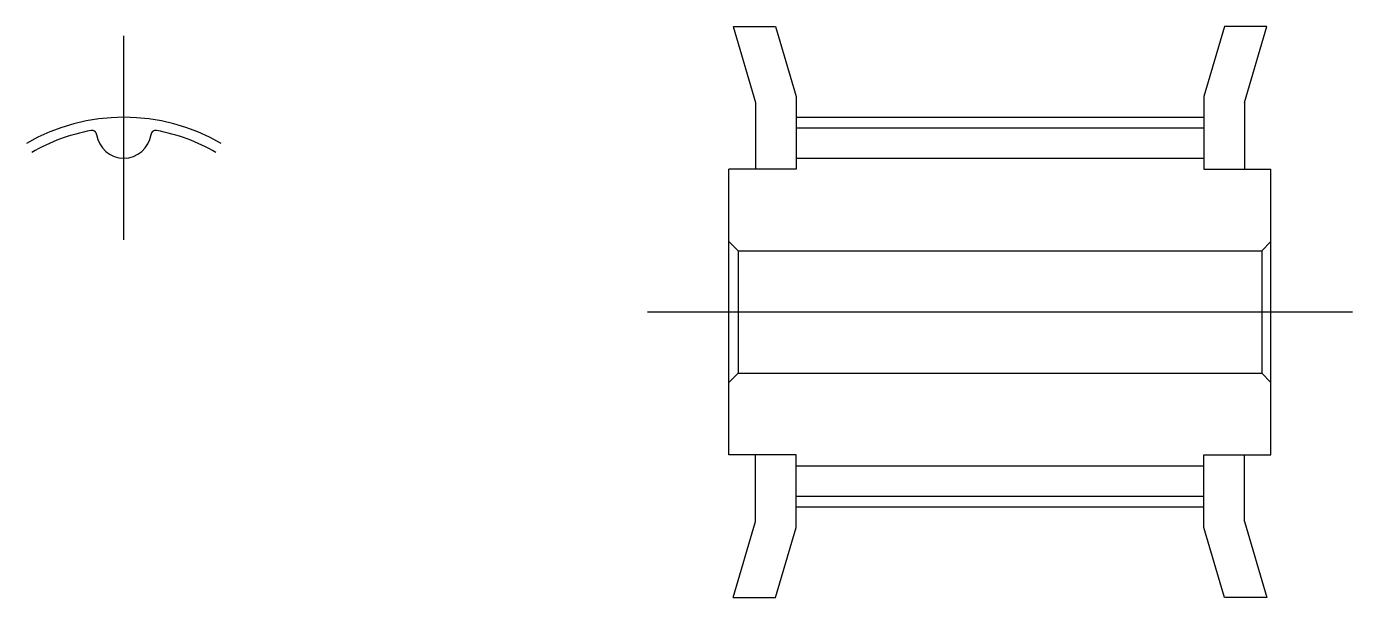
# Model space of a CAD drawing. Extents: x -6.7 to 34.8, y -40.7 to 7.
# Drawn here: x -2.39 to 30.15, y -7 to 7 of the extents above; entities outside this region: 2.
import ezdxf

# ---------------------------------------------------------------- set-up
doc = ezdxf.new("R2010")
doc.units = 0
doc.linetypes.add('CENTER', pattern=[50.8, 31.75, -6.35, 6.35, -6.35])
doc.layers.get('0').update_dxf_attribs({"linetype": 'CONTINUOUS'})
doc.layers.add('CENTER', color=1, linetype='CONTINUOUS')
doc.styles.get("Standard").update_dxf_attribs({"font": 'txt.shx', "height": 3, "bigfont": 'bigfont.shx'})

# ---------------------------------------------------------------- blocks, each defined once
blk = doc.blocks.new('*U2')
at = {"color": 7, "linetype": 'CONTINUOUS'}
blk.add_text('GPA15GT2090-A-H3', height=3, dxfattribs=at).set_placement((-7.129, -35.695))
blk = doc.blocks.new('*U3')
at = {"color": 7, "linetype": 'CONTINUOUS'}
blk.add_text('GPA15GT2090', height=3, dxfattribs=at).set_placement((-7.129, -40.695))

msp = doc.modelspace()

# ---------------------------------------------------------------- linework, layer by layer
at = {"color": 7, "linetype": 'CONTINUOUS'}
for p, q in [((14.95, 7), (15.5, 5.14)), ((14.95, 7), (15.993, 7)), ((15.993, 7), (16.5, 5.285)), ((27.007, 7), (26.5, 5.285)), ((28.05, 7), (27.007, 7)), ((27.5, 5.14), (28.05, 7)), ((16.5, 5.285), (16.5, 3.5)), ((26.5, 5.285), (26.5, 3.5)), ((15.5, 5.14), (15.5, 3.5)), ((27.5, 5.14), (27.5, 3.5)), ((16.5, 4.52), (26.5, 4.52)), ((16.5, 3.77), (26.5, 3.77)), ((16.5, 3.5), (14.85, 3.5)), ((14.85, -3.5), (14.85, 3.5)), ((26.5, 3.5), (28.15, 3.5)), ((28.15, -3.5), (28.15, 3.5)), ((14.85, 1.725), (15.075, 1.5)), ((28.15, 1.725), (27.925, 1.5)), ((15.075, 1.5), (27.925, 1.5)), ((15.075, 1.5), (15.075, -1.5)), ((27.925, 1.5), (27.925, -1.5)), ((14.85, -1.725), (15.075, -1.5)), ((15.075, -1.5), (27.925, -1.5)), ((28.15, -1.725), (27.925, -1.5)), ((16.5, -3.5), (14.85, -3.5)), ((15.5, -5.14), (15.5, -3.5)), ((16.5, -5.285), (16.5, -3.5)), ((26.5, -3.5), (28.15, -3.5)), ((26.5, -5.285), (26.5, -3.5)), ((27.5, -5.14), (27.5, -3.5)), ((16.5, -3.77), (26.5, -3.77)), ((16.5, -4.52), (26.5, -4.52)), ((14.95, -7), (15.5, -5.14)), ((27.5, -5.14), (28.05, -7)), ((15.993, -7), (16.5, -5.285)), ((27.007, -7), (26.5, -5.285)), ((14.95, -7), (15.993, -7)), ((28.05, -7), (27.007, -7))]:
    msp.add_line(p, q, dxfattribs=at)
for centre, radius, start, end in [((0, 0), 4.52, 100.1958, 120), ((-0.78, 4.338), 0.113, 7.8165, 100.1958), ((0, 4.445), 0.675, 187.8165, 352.1835), ((0.78, 4.338), 0.113, 79.8042, 172.1835), ((0, 0), 4.52, 60, 79.8042)]:
    msp.add_arc(centre, radius, start, end, dxfattribs=at)
at = {"layer": 'CENTER', "color": 1, "linetype": 'CENTER'}
for p, q in [((0, 1.77), (0, 6.775)), ((16.5, 4.775), (26.5, 4.775)), ((12.85, 0), (30.15, 0)), ((16.5, -4.775), (26.5, -4.775))]:
    msp.add_line(p, q, dxfattribs=at)
msp.add_arc((0, 0), 4.775, 60, 120, dxfattribs=at)

# ---------------------------------------------------------------- block references
at = {"color": 7, "linetype": 'CONTINUOUS'}
for name in ['*U2', '*U3']:
    msp.add_blockref(name, (0, 0), dxfattribs=at)

doc.saveas('drawing.dxf')
